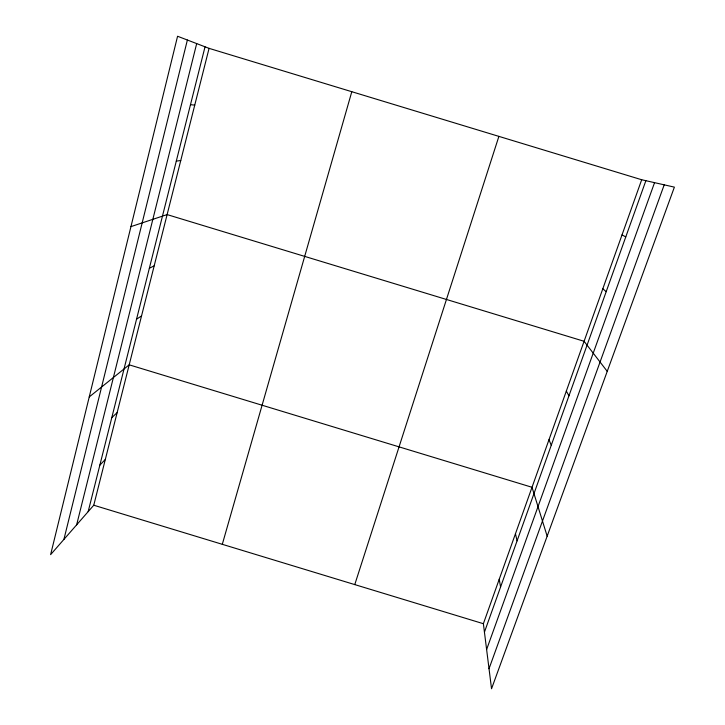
<?xml version="1.0" encoding="UTF-8"?>
<svg xmlns="http://www.w3.org/2000/svg" width="725" height="725" viewBox="0 0 725 725"><rect width="100%" height="100%" fill="white"/><g stroke="black" fill="none" stroke-linecap="round" stroke-linejoin="round"><path stroke-width="1.09" d="M63.909 539.418L187.376 40.02M76.642 524.837L196.683 43.6M88.16 511.632L205.03 46.808M93.761 505.225L209.072 48.358L177.571 36.25L50.614 554.643L93.761 505.225L483.376 623.708L491.541 688.75L674.386 187.132L641.688 179.746L209.072 48.358M222.303 544.312L351.797 91.713M354.77 584.595L498.891 136.382M483.376 623.708L641.688 179.746M484.436 632.146L645.875 180.697M486.611 649.509L654.548 182.655M489.022 668.713L664.209 184.839M99.851 465.151L105.306 459.46M111.804 417.609L117.115 412.67M89.229 396.947L129.195 364.829L532.023 487.282L547.158 536.165M136.545 319.218L141.547 315.892M149.35 268.286L154.18 265.821M130.944 226.617L167.113 214.591L584.078 341.285L607.242 371.354M176.302 161.095L180.761 160.533M190.485 104.672L194.735 105.134M622.014 234.927L625.775 236.894M602.819 288.749L606.182 291.695M566.325 391.074L568.953 395.796M548.979 439.722L551.263 445.268M515.439 533.772L517.088 540.832M499.226 579.239L500.576 586.996"/></g></svg>
